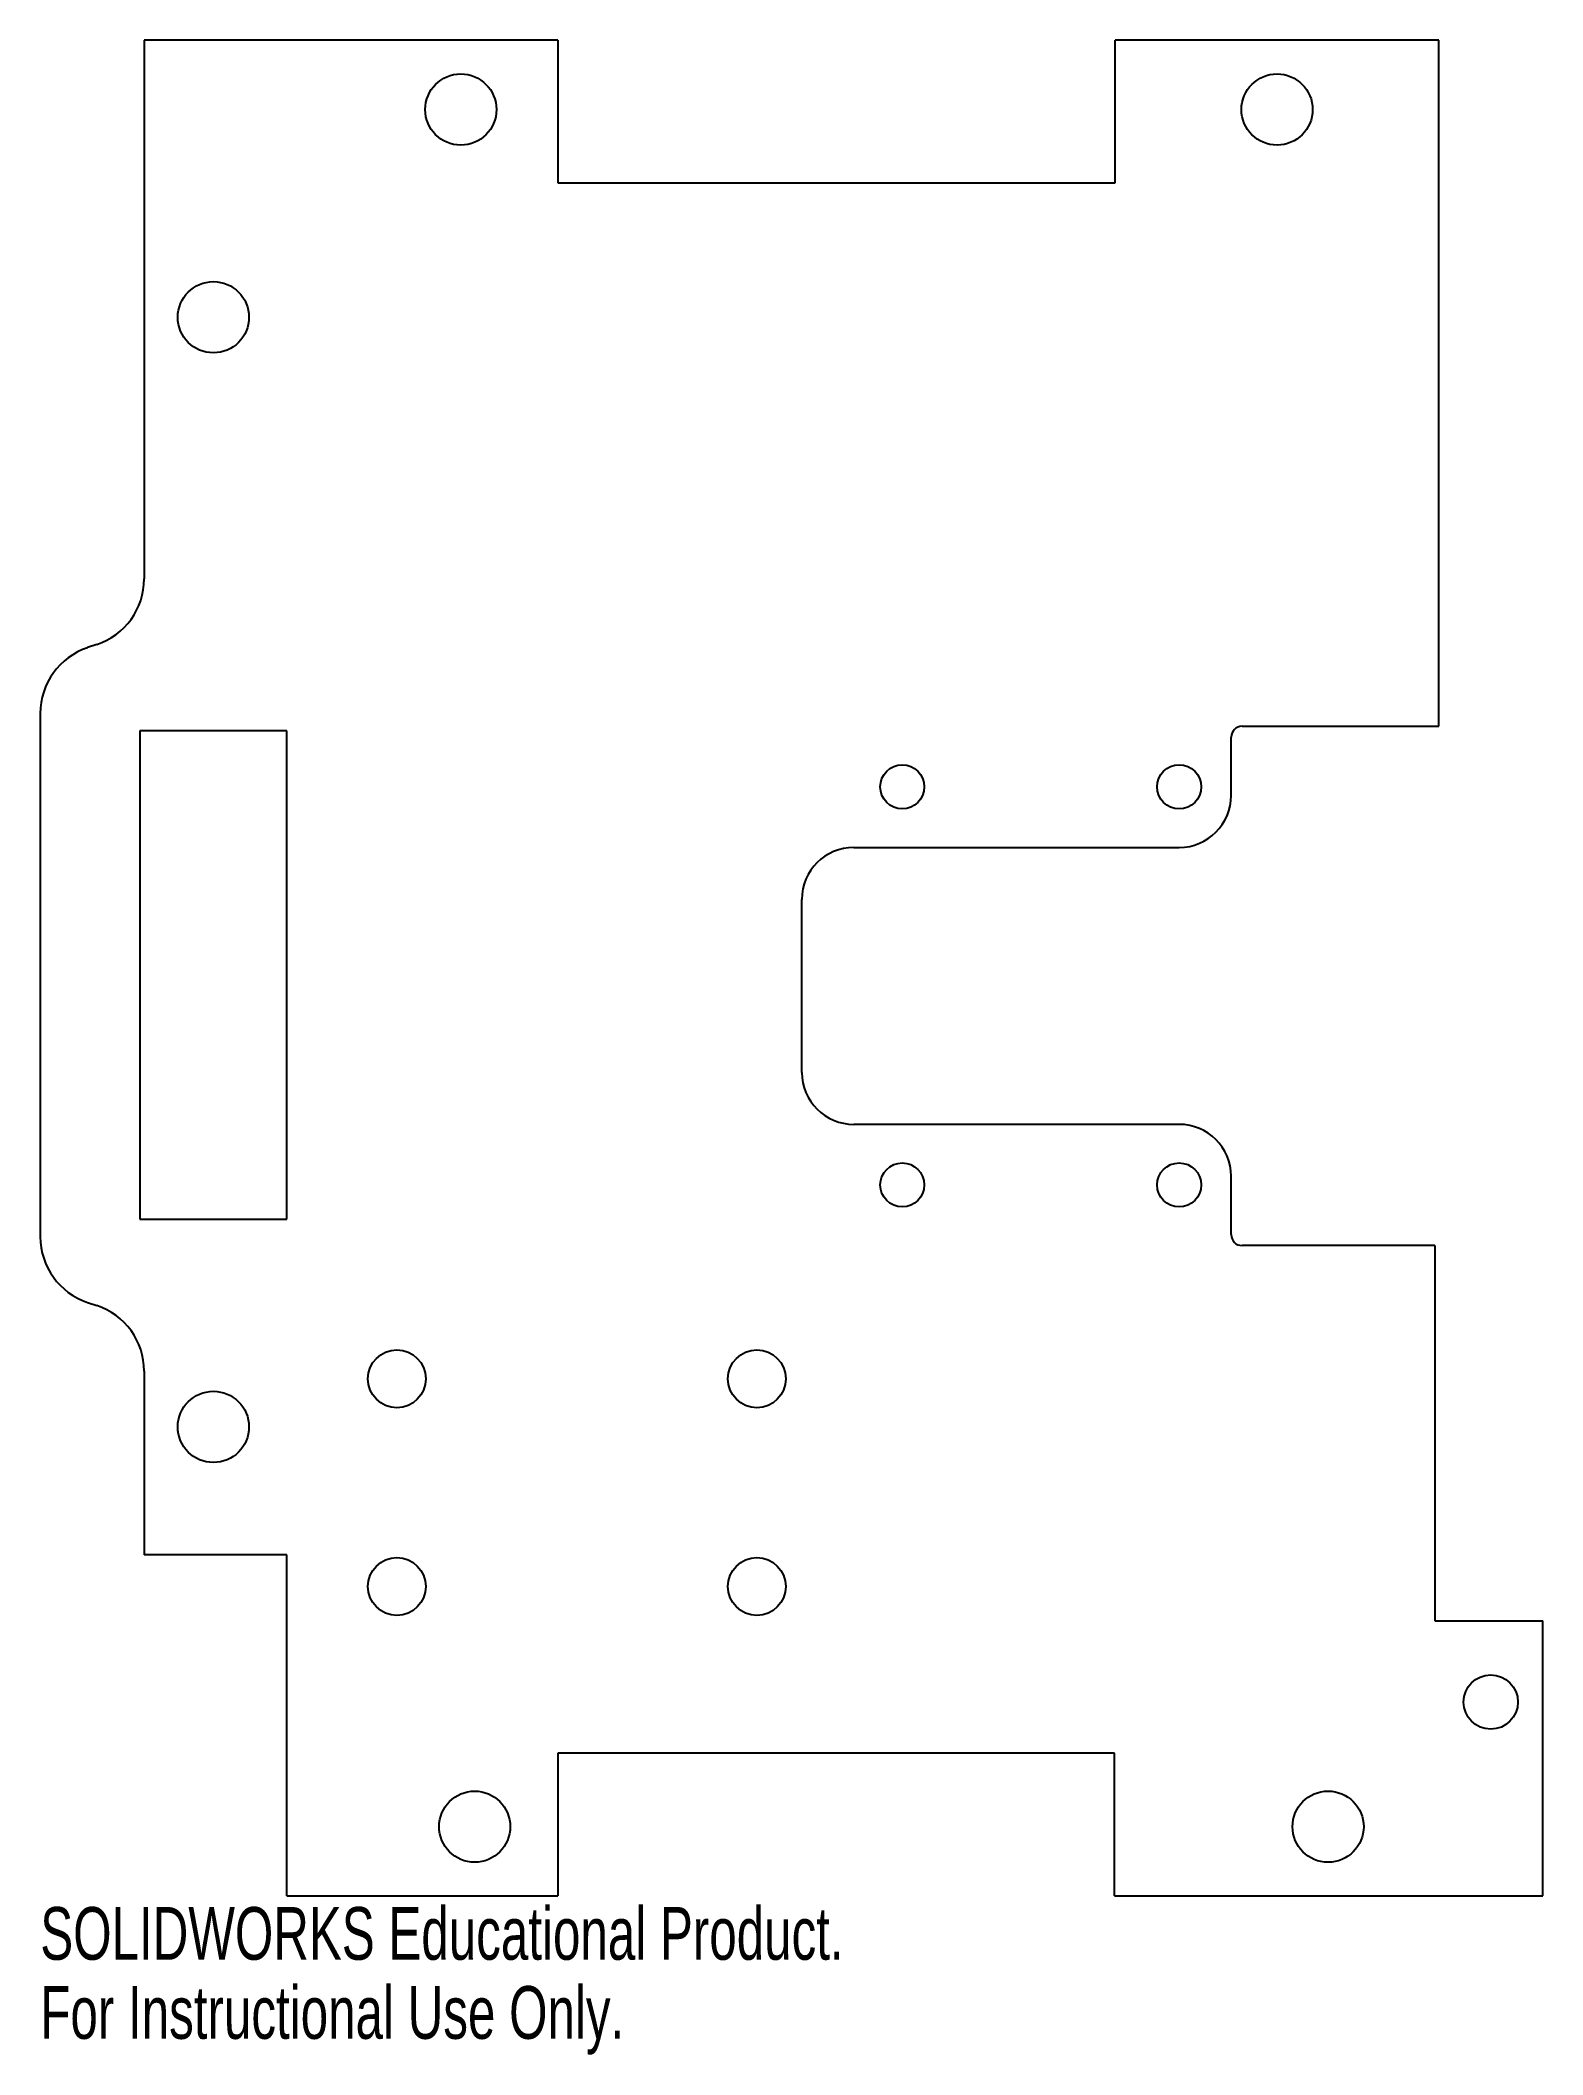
# Model space of a CAD drawing. Header units: inches. Extents: x -6.88 to -1.45, y -6.77 to 0.5.
import ezdxf

# ---------------------------------------------------------------- set-up
doc = ezdxf.new("R2010")
doc.units = ezdxf.units.IN
doc.header["$MEASUREMENT"] = 0
doc.styles.add('SLDTEXTSTYLE0', font='TXT', dxfattribs={"width": 0.7})

msp = doc.modelspace()

# ---------------------------------------------------------------- linework, layer by layer
at = {"color": 7, "linetype": 'Continuous', "lineweight": 25}
for p, q in [((-5.0065, 0.5), (-6.5, 0.5)), ((-6.5, 0.5), (-6.5, -1.4448)), ((-5.0065, 0.5), (-5.0065, -0.015)), ((-1.825, 0.5), (-2.9935, 0.5)), ((-2.9935, -0.015), (-2.9935, 0.5)), ((-1.825, -1.9767), (-1.825, 0.5)), ((-5.0065, -0.015), (-2.9935, -0.015)), ((-6.6709, -1.682), (-6.7041, -1.693)), ((-6.875, -1.9302), (-6.875, -3.8198)), ((-6.515, -1.9935), (-6.515, -3.7565)), ((-5.985, -1.9935), (-6.515, -1.9935)), ((-5.985, -3.7565), (-5.985, -1.9935)), ((-2.575, -2.2267), (-2.575, -2.0161)), ((-2.5356, -1.9767), (-1.825, -1.9767)), ((-3.9375, -2.4142), (-2.7625, -2.4142)), ((-4.125, -3.2267), (-4.125, -2.6017)), ((-2.7625, -3.4142), (-3.9375, -3.4142)), ((-2.575, -3.8123), (-2.575, -3.6017)), ((-6.515, -3.7565), (-5.985, -3.7565)), ((-1.84, -3.8517), (-2.5356, -3.8517)), ((-1.84, -3.8517), (-1.84, -5.2065)), ((-6.7041, -4.057), (-6.6709, -4.068)), ((-6.5, -4.3052), (-6.5, -4.9685)), ((-5.985, -4.9685), (-6.5, -4.9685)), ((-5.985, -6.2), (-5.985, -4.9685)), ((-1.84, -5.2065), (-1.45, -5.2065)), ((-1.45, -6.2), (-1.45, -5.2065)), ((-5.0065, -5.685), (-5.0065, -6.2)), ((-2.9968, -5.685), (-5.0065, -5.685)), ((-2.9968, -6.2), (-2.9968, -5.685)), ((-5.985, -6.2), (-5.0065, -6.2)), ((-2.9968, -6.2), (-1.45, -6.2))]:
    msp.add_line(p, q, dxfattribs=at)
for centre, radius in [((-5.3565, 0.25), 0.1285), ((-2.4093, 0.25), 0.1285), ((-6.25, -0.5), 0.1285), ((-3.7625, -2.1954), 0.0795), ((-2.7625, -2.1954), 0.0795), ((-3.7625, -3.6329), 0.0795), ((-2.7625, -3.6329), 0.0795), ((-5.5875, -4.3328), 0.1043), ((-4.2875, -4.3328), 0.1043), ((-6.25, -4.5065), 0.1285), ((-5.5875, -5.0828), 0.1043), ((-4.2875, -5.0828), 0.1043), ((-1.6375, -5.5), 0.098), ((-5.3065, -5.95), 0.1285), ((-2.225, -5.95), 0.1285)]:
    msp.add_circle(centre, radius, dxfattribs=at)
for centre, radius, start, end in [((-6.75, -1.4448), 0.25, 288.43495, 0), ((-6.625, -1.9302), 0.25, 108.43495, 180), ((-2.5356, -2.0161), 0.0394, 90, 180), ((-2.7625, -2.2267), 0.1875, 270, 0), ((-3.9375, -2.6017), 0.1875, 90, 180), ((-3.9375, -3.2267), 0.1875, 180, 270), ((-2.7625, -3.6017), 0.1875, 0, 90), ((-6.625, -3.8198), 0.25, 180, 251.56505), ((-2.5356, -3.8123), 0.0394, 180, 270), ((-6.75, -4.3052), 0.25, 0, 71.56505)]:
    msp.add_arc(centre, radius, start, end, dxfattribs=at)

# ---------------------------------------------------------------- texts
at = {"color": 7, "linetype": 'Continuous', "char_height": 0.1903, "attachment_point": 1, "style": 'SLDTEXTSTYLE0'}
for s, insert in [('SOLIDWORKS Educational Product.', (-6.875, -6.2401)), ('For Instructional Use Only.', (-6.875, -6.5256))]:
    msp.add_mtext(s, dxfattribs=dict(at, insert=insert))

doc.saveas('drawing.dxf')
